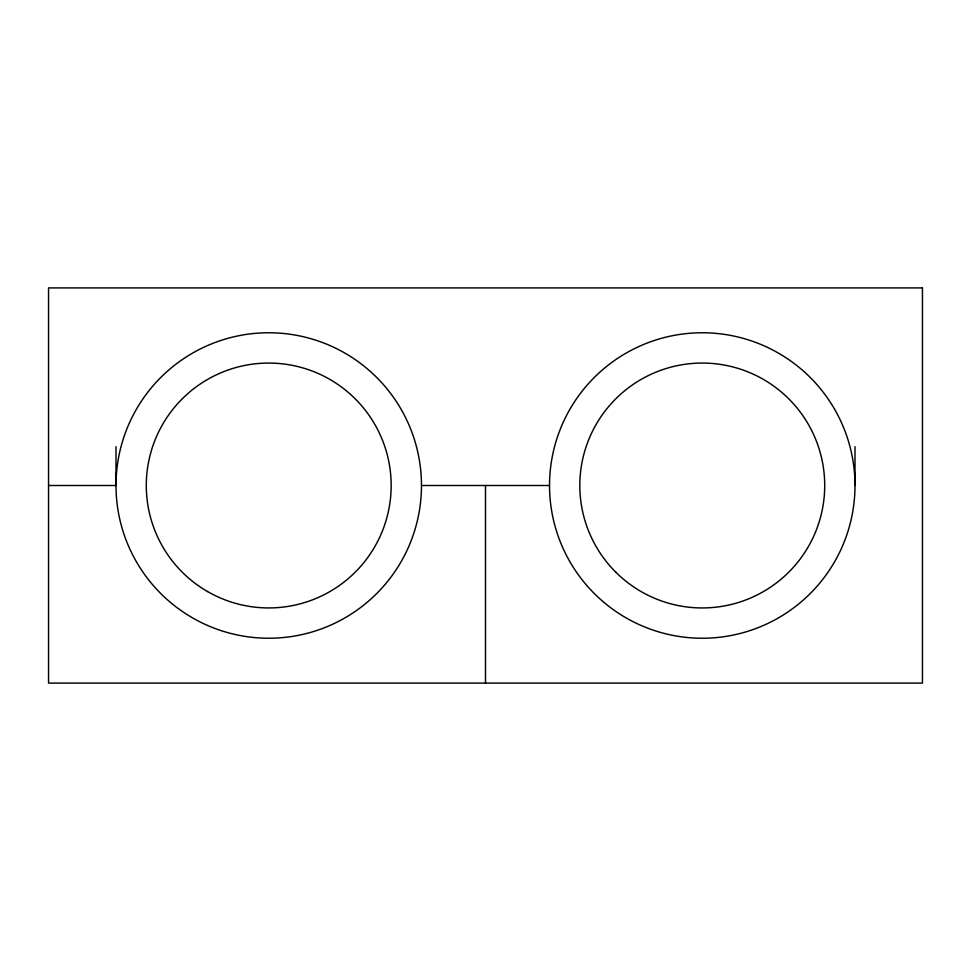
<?xml version="1.0" encoding="UTF-8"?>
<svg xmlns="http://www.w3.org/2000/svg" width="971" height="971" viewBox="0 0 971 971"><rect width="100%" height="100%" fill="white"/><g stroke="black" fill="none" stroke-linecap="round" stroke-linejoin="round"><path stroke-width="1.46" d="M48.55 485.5L115.998 485.5L115.998 446.672M421.475 485.5A152.738 152.738 0 0 1 192.367 617.774A152.738 152.738 0 0 1 192.367 353.226A152.738 152.738 0 0 1 421.475 485.5L549.525 485.5M855.002 446.672L855.002 485.5A152.738 152.738 0 0 1 625.894 617.774A152.738 152.738 0 0 1 625.894 353.226A152.738 152.738 0 0 1 855.002 485.5M485.5 485.5L485.5 683.086M922.45 287.914L48.55 287.914L48.55 683.086L922.45 683.086L922.45 287.914M615.687 572.077A122.431 122.431 0 0 0 820.531 517.191A122.431 122.431 0 0 0 670.573 367.232A122.431 122.431 0 0 0 615.687 572.077M207.515 591.533A122.431 122.431 0 0 0 391.167 485.5A122.431 122.431 0 0 0 207.515 379.467A122.431 122.431 0 0 0 207.515 591.533"/></g></svg>
